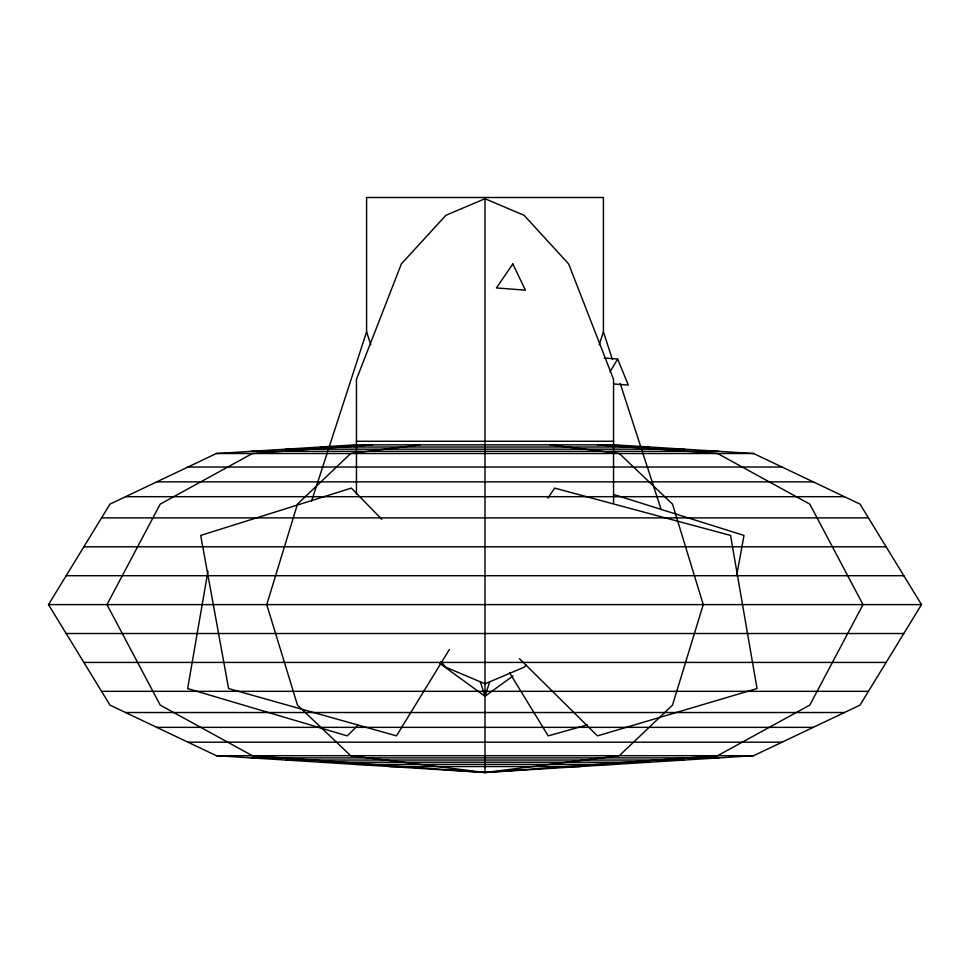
<?xml version="1.0" encoding="UTF-8"?>
<svg xmlns="http://www.w3.org/2000/svg" width="970" height="970" viewBox="0 0 970 970"><rect width="100%" height="100%" fill="white"/><g stroke="black" fill="none" stroke-linecap="round" stroke-linejoin="round"><path stroke-width="1.45" d="M207.968 571.112L187.659 688.554L347.236 735.878L357.93 725.293M736.691 575.574L744.002 535.428L613.44 494.421M311.576 501.102L366.587 331.813L366.587 197.504L603.413 197.504L603.413 331.813L612.276 359.07M489.68 681.861L485 696.266L439.846 663.456M599.205 344.774L603.413 331.813M610.057 371.74L617.66 359.021L604.104 357.991M48.5 604.613L109.986 504.109L216.383 453.511L355.141 444.842L614.859 444.842L753.617 453.511L860.014 504.109L921.5 604.613L860.014 705.117L753.617 755.703L485 772.496L216.383 755.703L109.986 705.117L48.5 604.613L921.5 604.613M449.425 649.415L396.487 735.878L228.593 688.554L200.693 535.428L351.346 488.104L381.865 519.35M547.965 498.119L554.61 488.104L730.555 535.428L757.036 688.554L597.459 735.878L519.399 658.581M526.104 665.032L524.079 667.251L485 683.814L445.921 667.251L440.853 661.722M513.069 675.872L485 696.266L480.32 681.861M613.549 503.175L613.549 379.355L568.662 263.937L524.079 215.291L485 198.717L445.921 215.291L401.337 263.937L356.451 379.355L356.451 494.118M587.286 724.869L548.22 735.878L509.492 672.646M420.071 444.842L350.691 453.511L297.487 504.109L266.75 604.613L297.487 705.117L350.691 755.703L485 772.496L717.63 755.703L809.78 705.117L863.021 604.613L809.78 504.109L717.63 453.511L597.459 444.842M372.541 444.842L252.37 453.511L160.22 504.109L106.979 604.613L160.22 705.117L252.37 755.703L485 772.496L619.309 755.703L672.513 705.117L703.25 604.613L672.513 504.109L619.309 453.511L549.929 444.842M356.451 441.265L613.549 441.265M320.452 447.012L649.548 447.012M285.762 449.183L684.238 449.183M251.072 451.341L718.928 451.341M216.383 453.511L753.617 453.511M187.95 467.031L782.05 467.031M156.764 481.86L813.236 481.86M125.579 496.688L844.421 496.688M101.547 517.883L868.453 517.883M83.869 546.789L886.131 546.789M66.178 575.707L903.822 575.707M66.178 633.519L903.822 633.519M83.869 662.425L886.131 662.425M101.547 691.331L868.453 691.331M125.579 712.526L844.421 712.526M156.764 727.354L813.236 727.354M187.95 742.183L782.05 742.183M216.383 755.703L753.617 755.703M251.072 757.873L718.928 757.873M285.762 760.043L684.238 760.043M320.452 762.214L649.548 762.214M355.141 764.384L614.859 764.384M389.831 766.543L580.169 766.543M613.549 383.962L628.317 385.09L617.66 359.021M620.194 383.465L661.213 509.711M366.587 331.813L370.795 344.774M485 198.717L485 772.496M512.815 263.937L496.41 287.957L525.4 290.151L512.815 263.937"/></g></svg>
